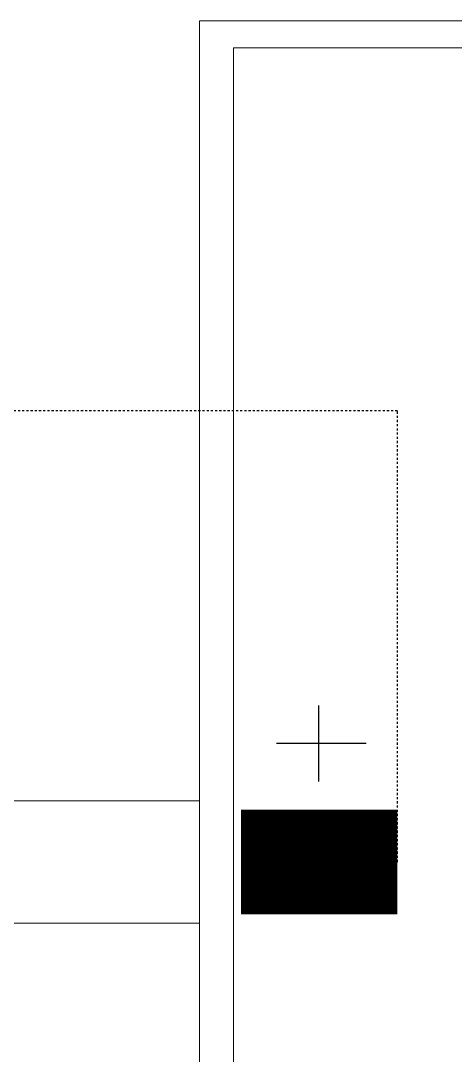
# Model space of a CAD drawing. Header units: feet. Extents: x -12372 to 90117, y -14865 to 4121.
# Drawn here: x 5486.27 to 5507, y 1397.94 to 1447.33 of the extents above; entities that cross this region are included whole.
import ezdxf

# ---------------------------------------------------------------- set-up
doc = ezdxf.new("R2010")
doc.units = ezdxf.units.FT
doc.header["$MEASUREMENT"] = 0
doc.linetypes.add('HIDDEN', pattern=[0.375, 0.25, -0.125])
for name, color, linetype in [('E-HARN-COMP', 8, 'Continuous'), ('E-TRUNK-CABLE-POS', 6, 'HIDDEN'), ('Polarity-Text', 7, 'Continuous')]:
    doc.layers.add(name, color=color, linetype=linetype)

# ---------------------------------------------------------------- blocks, each defined once
blk = doc.blocks.new('A$C47dfd34d')
at = {"lineweight": 5}
for points in [[(6.06642, 0.41332), (6.06642, 0), (6.27141, 0), (6.27141, 0.41332)], [(6.06642, 0), (6.06642, 0.41332)], [(6.26475, 0.40665), (6.26475, 0.00667), (6.07475, 0.00667), (6.07475, 0.40665)], [(6.07475, 0.00667), (6.07475, 0.40665)]]:
    blk.add_lwpolyline(points, close=True, dxfattribs=at)
for points in [[(8.12634, 0.41332), (6.06642, 0.41332)], [(6.06642, 0.22166), (6.00476, 0.22166), (6.00476, 0.19166), (6.00142, 0.19166), (5.99976, 0.19166), (5.99976, 0.17166), (5.99809, 0.17166), (5.99809, 0.19166), (5.99809, 0.22166), (5.99976, 0.22166), (6.00142, 0.22166), (6.00142, 0.23999), (6.00309, 0.23999), (6.00142, 0.23999), (6.00142, 0.22166), (6.00476, 0.22166), (6.00476, 0.24166), (6.00142, 0.24166), (6.00142, 0.22166)], [(6.00476, 0.19166), (6.06642, 0.19166)]]:
    blk.add_lwpolyline(points, dxfattribs=at)

msp = doc.modelspace()

# ---------------------------------------------------------------- linework, layer by layer
at = {"layer": 'E-HARN-COMP', "const_width": 5}
msp.add_lwpolyline([(5504.241, 1407.168), (5496.786, 1407.168)], dxfattribs=at)
at = {"layer": 'E-TRUNK-CABLE-POS', "ltscale": 0.1}
msp.add_lwpolyline([(5504.241, 1407.168), (5504.241, 1428.703), (5457.528, 1428.703)], dxfattribs=at)
at = {"layer": 'Polarity-Text'}
for p, q in [((5500.476, 1414.633), (5500.476, 1411.013)), ((5502.752, 1412.823), (5498.478, 1412.823))]:
    msp.add_line(p, q, dxfattribs=at)

# ---------------------------------------------------------------- block references
at = {"xscale": 194.318304, "yscale": 194.318304, "zscale": 194.318304}
msp.add_blockref('A$C47dfd34d', (4315.98, 1367.01), dxfattribs=at)

doc.saveas('drawing.dxf')
